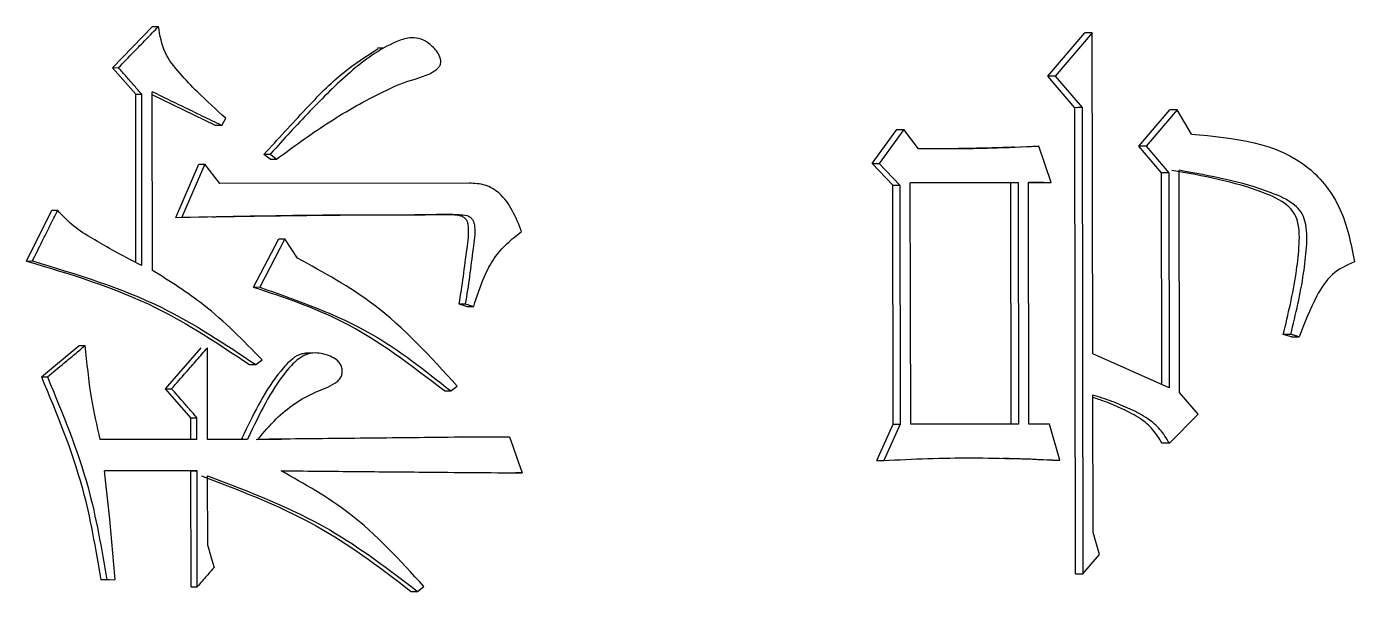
# Model space of a CAD drawing. Header units: millimetres. Extents: x 2462 to 4142, y 835 to 2023.
# Drawn here: x 3080.56 to 3086.51, y 1165.29 to 1167.82 of the extents above; entities that cross this region are included whole.
import ezdxf

# ---------------------------------------------------------------- set-up
doc = ezdxf.new("R2010")
doc.units = ezdxf.units.MM

msp = doc.modelspace()

# ---------------------------------------------------------------- linework, layer by layer
at = {"color": 7, "linetype": 'Continuous', "lineweight": 25}
for p, q in [((3080.9483, 1167.633), (3081.1269, 1167.8171)), ((3081.1269, 1167.8171), (3081.1539, 1167.8174)), ((3085.1383, 1167.5945), (3085.3045, 1167.7894)), ((3085.337, 1167.7896), (3085.1706, 1167.5948)), ((3085.3395, 1166.3509), (3085.337, 1167.7896)), ((3082.1643, 1167.7212), (3082.1356, 1167.7209)), ((3080.9483, 1167.633), (3080.9751, 1167.6333)), ((3081.0521, 1167.5142), (3080.9483, 1167.633)), ((3085.1706, 1167.5948), (3085.1383, 1167.5945)), ((3085.2589, 1167.454), (3085.1383, 1167.5945)), ((3085.1706, 1167.5948), (3085.2913, 1167.4543)), ((3081.0534, 1166.7606), (3081.0521, 1167.5142)), ((3081.0803, 1166.7464), (3081.079, 1167.5144)), ((3081.1275, 1166.7248), (3081.1261, 1167.5253)), ((3081.4099, 1167.374), (3081.1262, 1167.5119)), ((3085.2624, 1165.3663), (3085.2589, 1167.454)), ((3085.2913, 1167.4543), (3085.2949, 1165.3665)), ((3085.5457, 1167.2813), (3085.684, 1167.4437)), ((3085.7169, 1167.4439), (3085.5785, 1167.2815)), ((3085.7818, 1167.3358), (3085.7169, 1167.4439)), ((3081.4373, 1167.3742), (3081.4099, 1167.374)), ((3081.4373, 1167.3742), (3081.4561, 1167.4067)), ((3084.3509, 1167.2042), (3084.4621, 1167.3558)), ((3084.4934, 1167.356), (3084.3821, 1167.2045)), ((3084.5587, 1167.2696), (3084.4934, 1167.356)), ((3081.6541, 1167.2446), (3081.6264, 1167.2444)), ((3081.6545, 1167.2228), (3081.6264, 1167.2444)), ((3084.9662, 1167.2769), (3085.0648, 1167.2807)), ((3085.1529, 1167.1188), (3085.097, 1167.281)), ((3085.5785, 1167.2815), (3085.5457, 1167.2813)), ((3085.6475, 1167.1624), (3085.5457, 1167.2813)), ((3085.5785, 1167.2815), (3085.6804, 1167.1626)), ((3081.2319, 1166.9627), (3081.3349, 1167.2008)), ((3081.3623, 1167.201), (3081.259, 1166.9629)), ((3081.4283, 1167.1146), (3081.3623, 1167.201)), ((3081.6546, 1167.2228), (3081.6823, 1167.223)), ((3084.4439, 1167.107), (3084.3509, 1167.2042)), ((3084.3821, 1167.2045), (3084.4753, 1167.1072)), ((3084.5217, 1167.1181), (3085.0045, 1167.1186)), ((3084.9725, 1167.1184), (3084.5217, 1167.1179)), ((3084.5236, 1166.0364), (3084.5217, 1167.1181)), ((3084.9725, 1167.1184), (3085.0045, 1167.1186)), ((3084.9743, 1166.0367), (3084.9725, 1167.1184)), ((3085.0045, 1167.1186), (3085.0064, 1166.0369)), ((3085.0509, 1167.1187), (3085.1529, 1167.1188)), ((3085.0528, 1166.0369), (3085.0509, 1167.1187)), ((3085.1206, 1167.1185), (3085.0509, 1167.1185)), ((3085.1206, 1167.1185), (3085.1529, 1167.1188)), ((3085.6491, 1166.2144), (3085.6475, 1167.1624)), ((3085.6804, 1167.1626), (3085.6821, 1166.1999)), ((3085.7283, 1166.1783), (3085.7266, 1167.1735)), ((3082.5464, 1167.1159), (3081.4283, 1167.1146)), ((3084.4457, 1166.0361), (3084.4439, 1167.107)), ((3084.4753, 1167.1072), (3084.4771, 1166.0363)), ((3080.5632, 1166.7672), (3080.676, 1166.9945)), ((3080.676, 1166.9945), (3080.7025, 1166.9947)), ((3081.2319, 1166.9627), (3081.259, 1166.9629)), ((3082.471, 1166.975), (3082.4998, 1166.9752)), ((3081.5803, 1166.6494), (3081.6927, 1166.8659)), ((3081.7205, 1166.8661), (3081.608, 1166.6496)), ((3081.7771, 1166.7796), (3081.7205, 1166.8661)), ((3080.5632, 1166.7671), (3080.5895, 1166.7674)), ((3081.6079, 1166.6496), (3081.5803, 1166.6493)), ((3082.5286, 1166.575), (3082.5661, 1166.5642)), ((3086.2296, 1166.4274), (3086.1928, 1166.4382)), ((3080.6301, 1166.248), (3080.7996, 1166.3889)), ((3080.7996, 1166.3889), (3080.8262, 1166.3891)), ((3081.1861, 1166.1946), (3081.3458, 1166.3787)), ((3081.3738, 1165.9679), (3081.3731, 1166.3789)), ((3081.8408, 1166.3547), (3081.8125, 1166.3545)), ((3085.6821, 1166.1999), (3085.3395, 1166.3509)), ((3081.562, 1166.3032), (3081.5896, 1166.3034)), ((3081.5897, 1166.3035), (3081.6179, 1166.3251)), ((3080.6301, 1166.248), (3080.6565, 1166.2482)), ((3081.1861, 1166.1946), (3081.2132, 1166.1948)), ((3081.2993, 1166.0649), (3081.1861, 1166.1946)), ((3082.4348, 1166.1852), (3082.4636, 1166.1855)), ((3082.4636, 1166.1855), (3082.4916, 1166.2071)), ((3085.3408, 1165.5505), (3085.3398, 1166.167)), ((3085.8117, 1166.081), (3085.7283, 1166.1783)), ((3081.2994, 1165.9676), (3081.2993, 1166.0649)), ((3081.3267, 1165.9678), (3081.3265, 1166.0652)), ((3085.6825, 1165.9511), (3085.8117, 1166.081)), ((3084.3717, 1165.8737), (3084.4457, 1166.0361)), ((3084.4771, 1166.0363), (3084.403, 1165.874)), ((3084.4457, 1166.0361), (3084.4771, 1166.0363)), ((3085.0064, 1166.0369), (3084.5236, 1166.0364)), ((3085.1455, 1166.037), (3085.0528, 1166.0369)), ((3085.1921, 1165.8748), (3085.1455, 1166.037)), ((3081.3267, 1165.9678), (3080.893, 1165.9673)), ((3081.5527, 1165.9681), (3081.3738, 1165.9679)), ((3081.5924, 1165.9681), (3081.7056, 1165.9693)), ((3082.515, 1165.978), (3082.6973, 1165.98)), ((3082.7264, 1165.9803), (3082.5911, 1165.9788)), ((3082.6973, 1165.98), (3082.7264, 1165.9803)), ((3085.6825, 1165.951), (3085.6496, 1165.9508)), ((3085.1598, 1165.8746), (3085.1921, 1165.8748)), ((3081.3269, 1165.8272), (3080.9121, 1165.8267)), ((3081.2997, 1165.827), (3080.9121, 1165.8265)), ((3081.2997, 1165.827), (3081.3269, 1165.8272)), ((3081.3005, 1165.3077), (3081.2997, 1165.827)), ((3081.3278, 1165.308), (3081.3269, 1165.8272)), ((3082.7829, 1165.8181), (3082.7537, 1165.8178)), ((3081.3746, 1165.4919), (3081.3741, 1165.8056)), ((3085.3688, 1165.4531), (3085.3408, 1165.5505)), ((3085.2949, 1165.3665), (3085.3688, 1165.4531)), ((3080.9223, 1165.3399), (3080.8956, 1165.3397)), ((3080.9333, 1165.3397), (3080.8956, 1165.3397)), ((3080.9223, 1165.3399), (3080.9601, 1165.34)), ((3080.9333, 1165.3397), (3080.9601, 1165.34)), ((3085.2624, 1165.3663), (3085.2949, 1165.3665)), ((3081.3005, 1165.3077), (3081.3278, 1165.308)), ((3082.2864, 1165.2872), (3082.315, 1165.2874)), ((3082.3151, 1165.2875), (3082.3431, 1165.3091))]:
    msp.add_line(p, q, dxfattribs=at)
at = {"color": 7, "linetype": 'Continuous', "lineweight": 25, "flags": 128}
for points in [[(3085.337, 1167.7896), (3085.3188, 1167.7895), (3085.3045, 1167.7894)], [(3081.0521, 1167.5142), (3081.0672, 1167.5143), (3081.079, 1167.5144)], [(3085.2913, 1167.4543), (3085.2731, 1167.4541), (3085.2589, 1167.454)], [(3085.7169, 1167.4439), (3085.6985, 1167.4438), (3085.684, 1167.4437)], [(3084.4621, 1167.3558), (3084.4796, 1167.3559), (3084.4934, 1167.356)], [(3081.6823, 1167.223), (3081.6751, 1167.2285), (3081.6646, 1167.2366), (3081.6541, 1167.2446)], [(3085.0648, 1167.2807), (3085.0828, 1167.2809), (3085.097, 1167.281)], [(3081.3349, 1167.2008), (3081.3502, 1167.2009), (3081.3623, 1167.201)], [(3084.3509, 1167.2042), (3084.3684, 1167.2044), (3084.3821, 1167.2045)], [(3085.6804, 1167.1626), (3085.662, 1167.1625), (3085.6475, 1167.1624)], [(3084.4439, 1167.107), (3084.4615, 1167.1071), (3084.4753, 1167.1072)], [(3081.6927, 1166.8659), (3081.7083, 1166.866), (3081.7205, 1166.8661)], [(3082.4998, 1166.5748), (3082.5115, 1166.5748), (3082.52, 1166.5749), (3082.5286, 1166.575)], [(3082.5372, 1166.564), (3082.549, 1166.5641), (3082.5575, 1166.5641), (3082.5661, 1166.5642)], [(3086.2264, 1166.4384), (3086.2128, 1166.4383), (3086.2028, 1166.4383), (3086.1928, 1166.4382)], [(3086.2296, 1166.4274), (3086.2433, 1166.4275), (3086.2533, 1166.4276), (3086.2633, 1166.4276)], [(3081.2993, 1166.0649), (3081.3145, 1166.0651), (3081.3265, 1166.0652)], [(3082.7264, 1165.9803), (3082.7428, 1165.9333), (3082.7591, 1165.8863), (3082.7829, 1165.8181)], [(3084.3717, 1165.8737), (3084.3892, 1165.8739), (3084.403, 1165.874)], [(3081.3746, 1165.4919), (3081.3888, 1165.4432), (3081.3959, 1165.4189), (3081.403, 1165.3946)]]:
    msp.add_lwpolyline(points, dxfattribs=at)
at = {"color": 7, "linetype": 'Continuous', "lineweight": 25}
for points, knots in [([(3080.9751, 1167.6333), (3080.9979, 1167.6567), (3081.0391, 1167.6991), (3081.0987, 1167.7605), (3081.1355, 1167.7984), (3081.1539, 1167.8174)], [0, 0, 0, 0, 0.382282, 0.691141, 1, 1, 1, 1]), ([(3081.4561, 1167.4067), (3081.4128, 1167.4453), (3081.3414, 1167.5091), (3081.2498, 1167.6063), (3081.1749, 1167.6985), (3081.161, 1167.7774), (3081.1539, 1167.8174)], [0, 0, 0, 0, 0.335019, 0.553277, 0.774167, 1, 1, 1, 1]), ([(3081.6264, 1167.2444), (3081.6889, 1167.3126), (3081.8043, 1167.4386), (3081.9669, 1167.6086), (3082.0849, 1167.6845), (3082.1375, 1167.7182)], [0, 0, 0, 0, 0.395642, 0.731031, 1, 1, 1, 1]), ([(3081.6823, 1167.223), (3081.7563, 1167.2775), (3081.9045, 1167.3866), (3082.1046, 1167.4995), (3082.2687, 1167.5775), (3082.367, 1167.5968), (3082.4099, 1167.6344), (3082.418, 1167.6479), (3082.4196, 1167.6644), (3082.4143, 1167.6855), (3082.3959, 1167.7158), (3082.3639, 1167.7454), (3082.3217, 1167.7664), (3082.2716, 1167.7689), (3082.1608, 1167.7291), (3082.008, 1167.6172), (3081.8303, 1167.4378), (3081.7135, 1167.3115), (3081.6553, 1167.2459), (3081.6541, 1167.2446)], [0, 0, 0, 0, 0.146381, 0.292955, 0.366204, 0.439427, 0.447745, 0.45616, 0.463429, 0.472823, 0.489454, 0.518148, 0.540935, 0.563855, 0.5971, 0.728175, 0.861561, 0.997171, 1, 1, 1, 1]), ([(3081.079, 1167.5144), (3081.0682, 1167.5267), (3081.0455, 1167.5527), (3081.0109, 1167.5923), (3080.987, 1167.6196), (3080.9751, 1167.6333)], [0, 0, 0, 0, 0.311539, 0.655769, 1, 1, 1, 1]), ([(3081.4373, 1167.3742), (3081.4083, 1167.3883), (3081.3501, 1167.4165), (3081.2464, 1167.4669), (3081.1717, 1167.5031), (3081.1261, 1167.5253)], [0, 0, 0, 0, 0.280241, 0.560481, 1, 1, 1, 1]), ([(3085.7818, 1167.3358), (3085.9733, 1167.3179), (3086.2429, 1167.2926), (3086.4656, 1167.0036), (3086.496, 1166.8446), (3086.5115, 1166.7632)], [0, 0, 0, 0, 0.544628, 0.767125, 1, 1, 1, 1]), ([(3085.097, 1167.281), (3085.0268, 1167.2775), (3084.9021, 1167.2713), (3084.7225, 1167.2694), (3084.6133, 1167.2695), (3084.5587, 1167.2696)], [0, 0, 0, 0, 0.39197, 0.69595, 1, 1, 1, 1]), ([(3084.9857, 1167.2773), (3084.9857, 1167.2773), (3084.9857, 1167.2773), (3084.9852, 1167.2773), (3084.9832, 1167.2772), (3084.9269, 1167.2751), (3084.8161, 1167.2715), (3084.7019, 1167.2701), (3084.6351, 1167.2697), (3084.6061, 1167.2696), (3084.5934, 1167.2696), (3084.5889, 1167.2696), (3084.5879, 1167.2695), (3084.5872, 1167.2695)], [0, 0, 0, 0, 0.000511, 0.001893, 0.008249, 0.026235, 0.445153, 0.698737, 0.824843, 0.901235, 0.920214, 0.937388, 1, 1, 1, 1]), ([(3086.1928, 1166.4382), (3086.2145, 1166.529), (3086.2452, 1166.6577), (3086.2647, 1166.8274), (3086.2669, 1166.9224), (3086.2413, 1166.987), (3086.1917, 1167.0366), (3086.0102, 1167.1166), (3085.8325, 1167.1484), (3085.6937, 1167.1732)], [0, 0, 0, 0, 0.238634, 0.338047, 0.438194, 0.475532, 0.512995, 0.619423, 1, 1, 1, 1]), ([(3086.2264, 1166.4384), (3086.2481, 1166.5293), (3086.2789, 1166.6579), (3086.2984, 1166.8276), (3086.3007, 1166.9225), (3086.2751, 1166.9871), (3086.2256, 1167.0367), (3086.0438, 1167.1168), (3085.8658, 1167.1486), (3085.7266, 1167.1735)], [0, 0, 0, 0, 0.238484, 0.337767, 0.437779, 0.475122, 0.512592, 0.618724, 1, 1, 1, 1]), ([(3082.781, 1166.8998), (3082.7551, 1166.9639), (3082.7195, 1167.052), (3082.6183, 1167.1124), (3082.5702, 1167.1147), (3082.5464, 1167.1159)], [0, 0, 0, 0, 0.574092, 0.788689, 1, 1, 1, 1]), ([(3080.5895, 1166.7674), (3080.6043, 1166.797), (3080.6304, 1166.8497), (3080.6681, 1166.9255), (3080.691, 1166.9716), (3080.7025, 1166.9947)], [0, 0, 0, 0, 0.390969, 0.695485, 1, 1, 1, 1]), ([(3081.0803, 1166.7464), (3081.0349, 1166.7697), (3080.9601, 1166.8082), (3080.8587, 1166.8676), (3080.7718, 1166.9192), (3080.7257, 1166.9695), (3080.7025, 1166.9947)], [0, 0, 0, 0, 0.337761, 0.556951, 0.777135, 1, 1, 1, 1]), ([(3081.259, 1166.9629), (3081.4629, 1166.9672), (3081.7719, 1166.9736), (3082.1853, 1166.9746), (3082.3949, 1166.975), (3082.4998, 1166.9752)], [0, 0, 0, 0, 0.49199, 0.745991, 1, 1, 1, 1]), ([(3081.3925, 1166.9656), (3081.3925, 1166.9656), (3081.3925, 1166.9655), (3081.3931, 1166.9655), (3081.3975, 1166.9655), (3081.5559, 1166.968), (3081.8873, 1166.9736), (3082.1932, 1166.9743), (3082.3482, 1166.9747)], [0, 0, 0, 0, 0.000795, 0.002233, 0.005661, 0.021899, 0.504116, 1, 1, 1, 1]), ([(3082.471, 1166.975), (3082.4661, 1166.9749), (3082.4563, 1166.9749), (3082.4416, 1166.9749), (3082.4221, 1166.9749), (3082.3976, 1166.9748), (3082.3686, 1166.9748), (3082.3494, 1166.9747), (3082.34, 1166.9747)], [0, 0, 0, 0, 0.112096, 0.224193, 0.336289, 0.560482, 0.784675, 1, 1, 1, 1]), ([(3082.471, 1166.9749), (3082.4831, 1166.9743), (3082.5003, 1166.9734), (3082.5203, 1166.9649), (3082.5309, 1166.9556), (3082.5385, 1166.9412), (3082.5455, 1166.8962), (3082.5329, 1166.8139), (3082.5195, 1166.6984), (3082.5063, 1166.616), (3082.4998, 1166.5748)], [0, 0, 0, 0, 0.0829319, 0.1185504, 0.1475977, 0.1766248, 0.2256776, 0.4463606, 0.7230835, 1, 1, 1, 1]), ([(3082.4998, 1166.9751), (3082.5119, 1166.9745), (3082.5292, 1166.9737), (3082.5492, 1166.9651), (3082.5598, 1166.9558), (3082.5674, 1166.9414), (3082.5744, 1166.8963), (3082.5618, 1166.8141), (3082.5483, 1166.6985), (3082.5352, 1166.6162), (3082.5286, 1166.575)], [0, 0, 0, 0, 0.083122, 0.118748, 0.147802, 0.176836, 0.225889, 0.446626, 0.723216, 1, 1, 1, 1]), ([(3082.5661, 1166.5642), (3082.5808, 1166.6095), (3082.6049, 1166.6837), (3082.6543, 1166.7797), (3082.713, 1166.8465), (3082.7585, 1166.8821), (3082.781, 1166.8998)], [0, 0, 0, 0, 0.347242, 0.568885, 0.786213, 1, 1, 1, 1]), ([(3080.5632, 1166.7671), (3080.7608, 1166.7079), (3081.1155, 1166.6014), (3081.425, 1166.3947), (3081.5621, 1166.3031)], [0, 0, 0, 0, 0.556852, 1, 1, 1, 1]), ([(3080.5895, 1166.7674), (3080.7873, 1166.7081), (3081.1425, 1166.6017), (3081.4524, 1166.395), (3081.5897, 1166.3034)], [0, 0, 0, 0, 0.556899, 1, 1, 1, 1]), ([(3082.4916, 1166.2071), (3082.3736, 1166.3375), (3082.1644, 1166.5686), (3081.8946, 1166.7156), (3081.7771, 1166.7796)], [0, 0, 0, 0, 0.5642623, 1, 1, 1, 1]), ([(3086.5115, 1166.7632), (3086.4766, 1166.7476), (3086.405, 1166.7155), (3086.3258, 1166.5879), (3086.2871, 1166.4888), (3086.2633, 1166.4276)], [0, 0, 0, 0, 0.2676, 0.548585, 1, 1, 1, 1]), ([(3081.6179, 1166.3251), (3081.534, 1166.4111), (3081.385, 1166.5637), (3081.2058, 1166.6758), (3081.1275, 1166.7248)], [0, 0, 0, 0, 0.5632176, 1, 1, 1, 1]), ([(3082.4348, 1166.1852), (3082.2872, 1166.299), (3082.0254, 1166.5007), (3081.7155, 1166.6042), (3081.5803, 1166.6493)], [0, 0, 0, 0, 0.564, 1, 1, 1, 1]), ([(3081.608, 1166.6496), (3081.78, 1166.5897), (3082.0896, 1166.4819), (3082.3485, 1166.2767), (3082.4636, 1166.1855)], [0, 0, 0, 0, 0.555457, 1, 1, 1, 1]), ([(3082.4998, 1166.5748), (3082.5029, 1166.5739), (3082.5091, 1166.5721), (3082.5216, 1166.5685), (3082.531, 1166.5658), (3082.5372, 1166.564)], [0, 0, 0, 0, 0.25035, 0.500669, 1, 1, 1, 1]), ([(3086.2633, 1166.4276), (3086.2602, 1166.4285), (3086.2526, 1166.4308), (3086.2403, 1166.4344), (3086.231, 1166.4371), (3086.2264, 1166.4384)], [0, 0, 0, 0, 0.249993, 0.625002, 1, 1, 1, 1]), ([(3080.6565, 1166.2482), (3080.6816, 1166.269), (3080.7224, 1166.3029), (3080.779, 1166.3499), (3080.8105, 1166.376), (3080.8262, 1166.3891)], [0, 0, 0, 0, 0.443416, 0.721708, 1, 1, 1, 1]), ([(3080.893, 1165.9673), (3080.8791, 1166.0299), (3080.8481, 1166.1689), (3080.834, 1166.311), (3080.8262, 1166.3891)], [0, 0, 0, 0, 0.449849, 1, 1, 1, 1]), ([(3081.2132, 1166.1948), (3081.2347, 1166.2196), (3081.2721, 1166.2626), (3081.3254, 1166.324), (3081.3572, 1166.3606), (3081.3731, 1166.3789)], [0, 0, 0, 0, 0.403163, 0.701581, 1, 1, 1, 1]), ([(3081.8128, 1166.3526), (3081.8075, 1166.3523), (3081.786, 1166.351), (3081.745, 1166.3246), (3081.6459, 1166.2147), (3081.5801, 1166.0838), (3081.5294, 1165.977), (3081.5251, 1165.9679)], [0, 0, 0, 0, 0.033328, 0.133484, 0.286316, 0.938711, 1, 1, 1, 1]), ([(3081.5997, 1165.9682), (3081.6258, 1165.9998), (3081.6978, 1166.0867), (3081.8196, 1166.1694), (3081.9234, 1166.2049), (3081.9609, 1166.231), (3081.9725, 1166.247), (3081.9777, 1166.2652), (3081.9773, 1166.2849), (3081.9708, 1166.3044), (3081.9555, 1166.3236), (3081.9206, 1166.3439), (3081.8754, 1166.3576), (3081.8253, 1166.3542), (3081.7802, 1166.331), (3081.6755, 1166.2242), (3081.6102, 1166.0891), (3081.5573, 1165.9778), (3081.5526, 1165.9681)], [0, 0, 0, 0, 0.104818, 0.288489, 0.371147, 0.389957, 0.405379, 0.420809, 0.436752, 0.454223, 0.471611, 0.498261, 0.557752, 0.592464, 0.627047, 0.687152, 0.97271, 1, 1, 1, 1]), ([(3080.63, 1166.248), (3080.6978, 1166.0849), (3080.8195, 1165.7922), (3080.8722, 1165.4786), (3080.8956, 1165.3397)], [0, 0, 0, 0, 0.55707, 1, 1, 1, 1]), ([(3080.6564, 1166.2482), (3080.7243, 1166.0852), (3080.8461, 1165.7925), (3080.8989, 1165.4788), (3080.9223, 1165.3399)], [0, 0, 0, 0, 0.557097, 1, 1, 1, 1]), ([(3081.3265, 1166.0652), (3081.3157, 1166.0775), (3081.2942, 1166.1022), (3081.2564, 1166.1454), (3081.2294, 1166.1763), (3081.2132, 1166.1948)], [0, 0, 0, 0, 0.285577, 0.571154, 1, 1, 1, 1]), ([(3085.6825, 1165.9511), (3085.6696, 1165.9727), (3085.644, 1166.0155), (3085.5817, 1166.0659), (3085.5075, 1166.1052), (3085.4246, 1166.1396), (3085.368, 1166.1579), (3085.3398, 1166.167)], [0, 0, 0, 0, 0.176065, 0.348002, 0.566634, 0.783694, 1, 1, 1, 1]), ([(3085.6496, 1165.9508), (3085.6367, 1165.9725), (3085.6112, 1166.0152), (3085.5489, 1166.0657), (3085.4748, 1166.1048), (3085.4027, 1166.1353), (3085.3571, 1166.1502), (3085.3398, 1166.1558)], [0, 0, 0, 0, 0.1921901, 0.3798102, 0.6183273, 0.855105, 1, 1, 1, 1]), ([(3082.5897, 1165.9788), (3082.5164, 1165.978), (3082.3151, 1165.9759), (3081.9851, 1165.9724), (3081.7282, 1165.9696), (3081.5997, 1165.9681)], [0, 0, 0, 0, 0.222582, 0.611286, 1, 1, 1, 1]), ([(3082.6178, 1165.9788), (3082.6178, 1165.9788), (3082.618, 1165.9788), (3082.611, 1165.9789), (3082.5991, 1165.9788), (3082.5888, 1165.9788)], [0, 0, 0, 0, 0.006392, 0.138059, 1, 1, 1, 1]), ([(3084.403, 1165.874), (3084.4687, 1165.877), (3084.6001, 1165.8832), (3084.7974, 1165.8865), (3084.9948, 1165.8827), (3085.1263, 1165.8774), (3085.1921, 1165.8748)], [0, 0, 0, 0, 0.249584, 0.499194, 0.74954, 1, 1, 1, 1]), ([(3085.1598, 1165.8746), (3085.0949, 1165.8778), (3085.0206, 1165.8816), (3084.9461, 1165.8825), (3084.9366, 1165.8827)], [0, 0, 0, 0, 0.8722644, 1, 1, 1, 1]), ([(3080.9601, 1165.34), (3080.9526, 1165.4303), (3080.9389, 1165.5928), (3080.9204, 1165.7547), (3080.9121, 1165.8267)], [0, 0, 0, 0, 0.555754, 1, 1, 1, 1]), ([(3081.7034, 1165.8276), (3081.8096, 1165.8267), (3082.0219, 1165.8247), (3082.3819, 1165.8215), (3082.6353, 1165.8193), (3082.7829, 1165.8181)], [0, 0, 0, 0, 0.294538, 0.589076, 1, 1, 1, 1]), ([(3082.3431, 1165.3091), (3082.2369, 1165.426), (3082.0488, 1165.6332), (3081.8082, 1165.7686), (3081.7034, 1165.8276)], [0, 0, 0, 0, 0.56439, 1, 1, 1, 1]), ([(3081.3467, 1165.8053), (3081.534, 1165.7338), (3081.8706, 1165.6051), (3082.1586, 1165.3849), (3082.2865, 1165.2872)], [0, 0, 0, 0, 0.55621, 1, 1, 1, 1]), ([(3081.3741, 1165.8056), (3081.5615, 1165.734), (3081.8985, 1165.6054), (3082.187, 1165.3852), (3082.315, 1165.2874)], [0, 0, 0, 0, 0.55626, 1, 1, 1, 1]), ([(3081.403, 1165.3946), (3081.3923, 1165.3822), (3081.3744, 1165.3616), (3081.3493, 1165.3327), (3081.335, 1165.3162), (3081.3278, 1165.308)], [0, 0, 0, 0, 0.428361, 0.71418, 1, 1, 1, 1])]:
    msp.add_open_spline(points, degree=3, knots=knots, dxfattribs=at)

doc.saveas('drawing.dxf')
